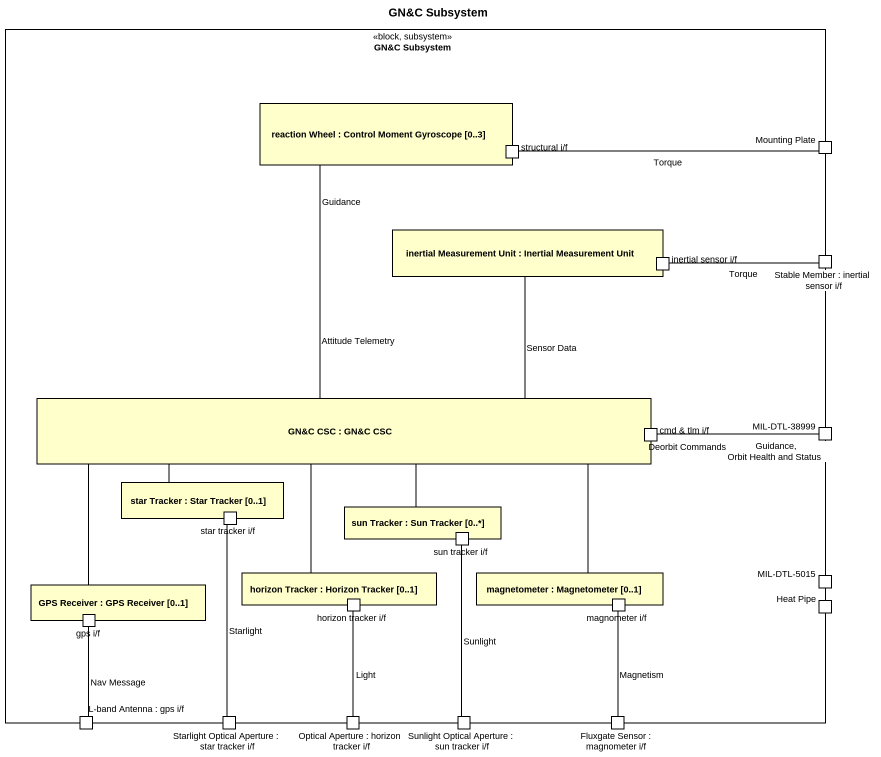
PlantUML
@startuml
title GN&C Subsystem
rectangle "GN&C Subsystem" as GN_C_Subsystem <<block, subsystem>> {
  rectangle "reaction Wheel : Control Moment Gyroscope [0..3]" as reaction_Wheel {
    port "structural i/f" as structural_i_f
  }
  port "Mounting Plate" as Mounting_Plate
  rectangle "inertial Measurement Unit : Inertial Measurement Unit" as inertial_Measurement_Unit {
    port "inertial sensor i/f" as inertial_sensor_i_f
  }
  port "Stable Member : inertial sensor i/f" as Stable_Member_inertial
  rectangle "GN&C CSC : GN&C CSC" as GN_C_CSC {
    port "cmd & tlm i/f" as cmd_tlm_i_f
  }
  port "MIL-DTL-38999" as MIL_DTL_38999
  rectangle "star Tracker : Star Tracker [0..1]" as star_Tracker {
    port "star tracker i/f" as star_tracker_i_f
  }
  rectangle "sun Tracker : Sun Tracker [0..*]" as sun_Tracker {
    port "sun tracker i/f" as sun_tracker_i_f
  }
  rectangle "GPS Receiver : GPS Receiver [0..1]" as GPS_Receiver {
    port "gps i/f" as gps_i_f
  }
  rectangle "horizon Tracker : Horizon Tracker [0..1]" as horizon_Tracker {
    port "horizon tracker i/f" as horizon_tracker_i_f
  }
  rectangle "magnetometer : Magnetometer [0..1]" as magnetometer {
    port "magnometer i/f" as magnometer_i_f
  }
  port "MIL-DTL-5015" as MIL_DTL_5015
  port "Heat Pipe" as Heat_Pipe
  port "L-band Antenna : gps i/f" as L_band_Antenna_gps_i_f
  port "Starlight Optical Aperture : star tracker i/f" as Starlight_Optical_Aperture
  port "Optical Aperture : horizon tracker i/f" as Optical_Aperture_horizon
  port "Sunlight Optical Aperture : sun tracker i/f" as Sunlight_Optical_Aperture
  port "Fluxgate Sensor : magnometer i/f" as Fluxgate_Sensor_magnometer
}
reaction_Wheel -- GN_C_CSC : Guidance\nAttitude Telemetry
Mounting_Plate -left- structural_i_f : Torque
inertial_Measurement_Unit -- GN_C_CSC : Sensor Data
Stable_Member_inertial -left- inertial_sensor_i_f : Torque
MIL_DTL_38999 -left- cmd_tlm_i_f : Deorbit Commands\nGuidance, Orbit Health and Status
star_Tracker -right- GN_C_CSC
sun_Tracker -up- GN_C_CSC
GPS_Receiver -up- GN_C_CSC
horizon_Tracker -up- GN_C_CSC
magnetometer -up- GN_C_CSC
L_band_Antenna_gps_i_f -up- gps_i_f : Nav Message
Starlight_Optical_Aperture -up- star_tracker_i_f : Starlight
Optical_Aperture_horizon -up- horizon_tracker_i_f : Light
Sunlight_Optical_Aperture -up- sun_tracker_i_f : Sunlight
Fluxgate_Sensor_magnometer -up- magnometer_i_f : Magnetism
@enduml
